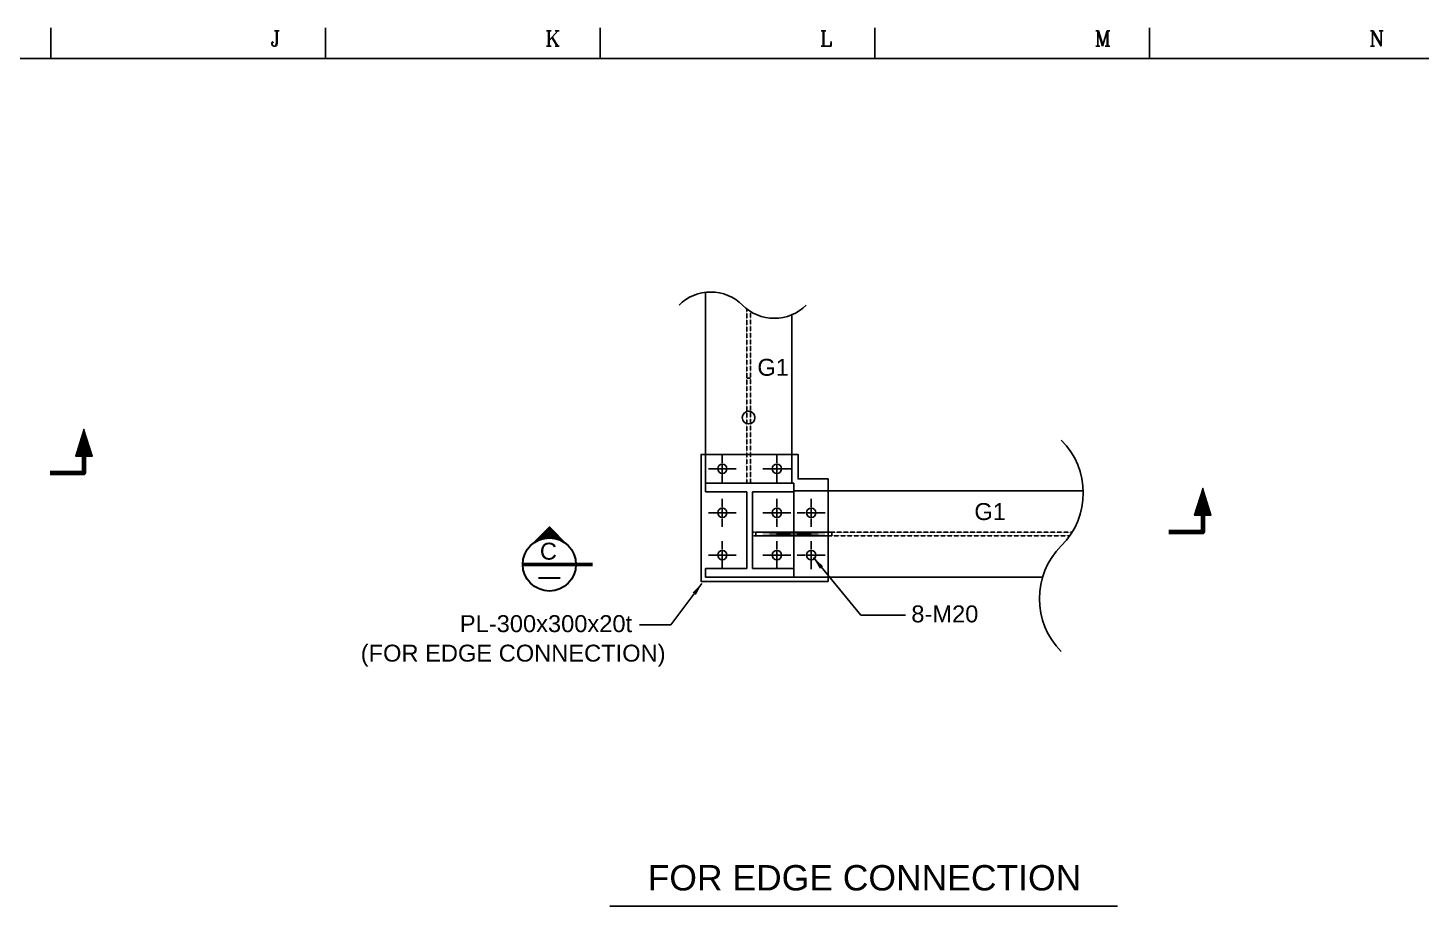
# Model space of a CAD drawing. Header units: millimetres. Extents: x 415966 to 487306, y -108951 to -17325.
# Drawn here: x 446494 to 449786, y -102721 to -100645 of the extents above; entities that cross this region are included whole.
import ezdxf
from ezdxf.enums import TextEntityAlignment as Align

# ---------------------------------------------------------------- set-up
doc = ezdxf.new("R2010")
doc.units = ezdxf.units.MM
doc.header["$LTSCALE"] = 2
for name, pattern in [('CENTER', [2, 1.25, -0.25, 0.25, -0.25]), ('CENTER1', [23.5, 20, -1.25, 1, -1.25]), ('HIDDEN', [0.375, 0.25, -0.125])]:
    doc.linetypes.add(name, pattern=pattern)
for name, color, linetype in [('C_BLOCK', 7, 'Continuous'), ('C_CEN', 1, 'CENTER'), ('C_GIRDER', 2, 'Continuous'), ('C_TEXT_01', 2, 'Continuous'), ('CEN', 1, 'CENTER1'), ('DIM-SCALE', 7, 'Continuous'), ('finish', 1, 'Continuous'), ('TAN-TIT', 30, 'Continuous'), ('TITLE', 7, 'Continuous')]:
    doc.layers.add(name, color=color, linetype=linetype)
doc.styles.add('Arial', font='arial.ttf')
doc.styles.add('COM', font='COMPLEX', dxfattribs={"height": 5})
doc.dimstyles.new('일반도면_0010', dxfattribs={"dimtxt": 40, "dimasz": 30, "dimexe": 10, "dimexo": 50, "dimgap": 15, "dimtad": 1, "dimdec": 0, "dimzin": 0, "dimdsep": 46, "dimtxsty": 'Arial', "dimcen": -50, "dimclrd": 7, "dimclre": 7, "dimclrt": 2, "dimadec": 8, "dimazin": 0, "dimtfac": 1, "dimtdec": 0, "dimtix": 1, "dimtmove": 2, "dimatfit": 3, "dimfxl": 1, "dimtolj": 1, "dimtzin": 0, "dimarcsym": 0})

# ---------------------------------------------------------------- blocks, each defined once
blk = doc.blocks.new('BORDER')
at = {"layer": 'TAN-TIT'}
for p, q in [((12178.41379310051, 16468.00000000038), (12178.41379310051, 16612.20689655095)), ((13476.27586206514, 16468.00000000038), (13476.27586206514, 16612.20689655095)), ((14774.13793103676, 16468.00000000038), (14774.13793103676, 16612.20689655095)), ((16072.0000000014, 16468.00000000038), (16072.0000000014, 16612.20689655095)), ((17369.86206895718, 16468.00000000038), (17369.86206895718, 16612.20689655095)), ((23282.34482758632, 16468.00000000038), (497.6551724136807, 16468.00000000038))]:
    blk.add_line(p, q, dxfattribs=at)
at = {"layer": 'TAN-TIT', "style": 'COM'}
for s, p in [('J', (13216.7034482779, 16525.68275862111)), ('K', (14514.56551724067, 16525.68275862111)), ('L', (15812.4275862053, 16525.68275862111)), ('M', (17110.28965516994, 16525.68275862111)), ('N', (18408.15172413271, 16525.68275862111))]:
    blk.add_text(s, height=72.10344827586206, dxfattribs=at).set_placement(p)
blk = doc.blocks.new('A$C7FD04E7D')
at = {"layer": 'C_GIRDER'}
for p, q in [((0, 222), (209, 222)), ((0, 222), (0, 201.4000000000024)), ((0, 201.3999999999987), (97.99999999994179, 201.3999999999951)), ((97.99999999994179, 201.3999999999987), (97.99999999994179, 20.60000000000582)), ((111.0000000000582, 201.3999999999951), (209, 201.3999999999987)), ((111.0000000000582, 201.3999999999987), (111.0000000000582, 20.60000000000582)), ((209, 222), (209, 201.3999999999987)), ((0, 20.60000000000218), (97.99999999994179, 20.60000000000582)), ((0, 20.60000000000218), (0, 0)), ((0, 0), (209, 0)), ((111.0000000000582, 20.60000000000582), (209, 20.60000000000218)), ((209, 20.60000000000218), (209, 0))]:
    blk.add_line(p, q, dxfattribs=at)
blk = doc.blocks.new('A$C3695130B')
at = {"layer": 'C_TEXT_01'}
blk.add_circle((0, 0), 11, dxfattribs=at)
at = {"layer": 'CEN', "ltscale": 0.5}
for p, q in [((0, -33), (0, 33)), ((33, 0), (-33, 0))]:
    blk.add_line(p, q, dxfattribs=at)
blk = doc.blocks.new('MS')
at = {"layer": 'C_BLOCK', "color": 1, "linetype": 'Continuous', "lineweight": 13}
for p, q in [((-8.665125000000002, 3.562416666666667), (-7, 8.891166666666667)), ((-8.580541666666667, 3.624541666666667), (-7, 8.682041666666667)), ((-7, 8.891166666666667), (-5.334875, 3.562416666666667)), ((-7, 8.682041666666667), (-5.419458333333333, 3.624541666666667)), ((-8.495666666666668, 3.686958333333334), (-7, 8.472916666666666)), ((-8.410791666666666, 3.749083333333333), (-7, 8.263791666666668)), ((-8.326208333333334, 3.8115), (-7, 8.056125000000002)), ((-8.241624999999999, 3.873916666666667), (-7, 7.847291666666667)), ((-8.157041666666668, 3.936041666666667), (-7, 7.638166666666667)), ((-8.072166666666666, 3.998458333333334), (-7, 7.429041666666667)), ((-7.987291666666668, 4.060583333333334), (-7, 7.2205)), ((-7.902416666666666, 4.123), (-7, 7.011083333333334)), ((-7.817833333333334, 4.185416666666667), (-7, 6.80225)), ((-7.732958333333333, 4.247541666666667), (-7, 6.592833333333334)), ((-7.648375000000001, 4.309958333333333), (-7, 6.385166666666668)), ((-7.563791666666666, 4.372083333333333), (-7, 6.176333333333334)), ((-7.478916666666668, 4.434500000000001), (-7, 5.967208333333334)), ((-7, 8.472916666666666), (-5.504333333333333, 3.686958333333334)), ((-7, 8.263791666666668), (-5.589208333333334, 3.749083333333333)), ((-7, 8.056125000000002), (-5.673791666666667, 3.8115)), ((-7, 7.847291666666667), (-5.758375, 3.873916666666667)), ((-7, 7.638166666666667), (-5.842958333333334, 3.936041666666667)), ((-7, 7.429041666666667), (-5.927833333333334, 3.998458333333334)), ((-7, 7.2205), (-6.012708333333333, 4.060583333333334)), ((-7, 7.011083333333334), (-6.097583333333334, 4.123)), ((-7, 6.80225), (-6.182166666666667, 4.185416666666667)), ((-7, 6.592833333333334), (-6.267041666666667, 4.247541666666667)), ((-7, 6.385166666666668), (-6.351625, 4.309958333333333)), ((-7, 6.176333333333334), (-6.436208333333334, 4.372083333333333)), ((-7, 5.967208333333334), (-6.521083333333334, 4.434500000000001)), ((-5.334875, 3.562416666666667), (-8.665125000000002, 3.562416666666667)), ((-5.419458333333333, 3.624541666666667), (-8.580541666666667, 3.624541666666667)), ((-5.504333333333333, 3.686958333333334), (-8.495666666666668, 3.686958333333334)), ((-5.589208333333334, 3.749083333333333), (-8.410791666666666, 3.749083333333333)), ((-5.673791666666667, 3.8115), (-8.326208333333334, 3.8115)), ((-5.758375, 3.873916666666667), (-8.241624999999999, 3.873916666666667)), ((-5.842958333333334, 3.936041666666667), (-8.157041666666668, 3.936041666666667)), ((-5.927833333333334, 3.998458333333334), (-8.072166666666666, 3.998458333333334)), ((-6.012708333333333, 4.060583333333334), (-7.987291666666668, 4.060583333333334)), ((-6.097583333333334, 4.123), (-7.902416666666666, 4.123)), ((-6.182166666666667, 4.185416666666667), (-7.817833333333334, 4.185416666666667)), ((-6.267041666666667, 4.247541666666667), (-7.732958333333333, 4.247541666666667)), ((-6.351625, 4.309958333333333), (-7.648375000000001, 4.309958333333333)), ((-6.436208333333334, 4.372083333333333), (-7.563791666666666, 4.372083333333333)), ((-6.521083333333334, 4.434500000000001), (-7.478916666666668, 4.434500000000001)), ((-7.394333333333334, 4.496916666666667), (-7, 5.758666666666667)), ((-6.605666666666667, 4.496916666666667), (-7.394333333333334, 4.496916666666667)), ((-7.309458333333334, 4.559041666666666), (-7, 5.549250000000001)), ((-6.690541666666667, 4.559041666666666), (-7.309458333333334, 4.559041666666666)), ((-7.224583333333334, 4.621458333333334), (-7, 5.340416666666667)), ((-6.775416666666668, 4.621458333333334), (-7.224583333333334, 4.621458333333334)), ((-7.140000000000001, 4.683583333333334), (-7, 5.131583333333333)), ((-6.86, 4.683583333333334), (-7.140000000000001, 4.683583333333334)), ((-7.055125, 4.746), (-7, 4.922458333333334)), ((-6.944875000000001, 4.746), (-7.055125, 4.746)), ((-7, 5.758666666666667), (-6.605666666666667, 4.496916666666667)), ((-7, 5.549250000000001), (-6.690541666666667, 4.559041666666666)), ((-7, 5.340416666666667), (-6.775416666666668, 4.621458333333334)), ((-7, 5.131583333333333), (-6.86, 4.683583333333334)), ((-7, 4.922458333333334), (-6.944875000000001, 4.746))]:
    blk.add_line(p, q, dxfattribs=at)
at = {"layer": 'C_BLOCK', "color": 3, "linetype": 'Continuous', "lineweight": 70, "flags": 128}
blk.add_lwpolyline([(-7, 3.5), (-7, 0), (0, 0)], dxfattribs=at)
at = {"layer": 'C_BLOCK', "color": 1, "linetype": 'Continuous', "lineweight": 13}
blk.add_3dface([(-8.75, 3.5), (-7, 9.1), (-5.25, 3.5)], dxfattribs=at)

msp = doc.modelspace()

# ---------------------------------------------------------------- linework, layer by layer
msp.add_line((447869.1115048181, -102720.8668986894), (449068.1346973081, -102720.8668986894))
at = {"layer": 'C_BLOCK', "color": 1, "linetype": 'Continuous', "lineweight": 13}
for p, q in [((447726.2295877067, -101824.426982353), (447681.2867305642, -101869.3698394959)), ((447724.9645877071, -101850.4812680673), (447712.5817305641, -101838.0826966388)), ((447726.6303019924, -101850.4812680673), (447713.4067305643, -101837.2576966388)), ((447728.3274448495, -101850.5048394959), (447714.2474448499, -101836.4248394959)), ((447730.0717305643, -101850.5755537816), (447715.0724448496, -101835.5841252102)), ((447731.8788734213, -101850.7248394959), (447715.9053019928, -101834.7591252102)), ((447733.748873421, -101850.9291252102), (447716.7460162789, -101833.9184109245)), ((447735.6817305642, -101851.1884109245), (447717.5710162781, -101833.0934109245)), ((447737.6774448501, -101851.5184109245), (447718.4117305642, -101832.2526966388)), ((447739.7674448499, -101851.9348394959), (447719.2445877073, -101831.411982353)), ((447741.9517305642, -101852.4612680673), (447720.0774448495, -101830.586982353)), ((447744.2617305638, -101853.0976966388), (447720.9181591356, -101829.7541252102)), ((447746.7210162785, -101853.8912680673), (447721.7431591358, -101828.9134109245)), ((447749.3767305641, -101854.8891252102), (447722.5760162785, -101828.0884109245)), ((447752.2838734211, -101856.1305537816), (447723.4088734211, -101827.2476966388)), ((447755.5367305642, -101857.7176966388), (447724.2417305643, -101826.4226966388)), ((447759.4574448499, -101859.9726966388), (447725.0824448499, -101825.5898394959)), ((447765.0517305639, -101863.9012680673), (447725.9074448496, -101824.7491252102)), ((447770.18244485, -101868.3798394959), (447726.2295877067, -101824.426982353)), ((447681.2867305642, -101869.3698394959), (447679.7545877071, -101871.0041252102)), ((447681.7424448496, -101868.9298394959), (447681.7424448496, -101868.9219823531)), ((447682.5831591357, -101868.096982353), (447682.5831591357, -101868.0891252102)), ((447683.4474448496, -101867.2876966388), (447683.4081591358, -101867.2484109245)), ((447684.3117305646, -101866.4941252102), (447684.2410162785, -101866.4234109245)), ((447685.1917305645, -101865.7162680673), (447685.0817305641, -101865.5826966388)), ((447686.1110162782, -101864.9541252102), (447685.9067305643, -101864.7576966388)), ((447687.0145877069, -101864.191982353), (447686.7474448499, -101863.9248394959)), ((447687.9574448499, -101863.4691252102), (447687.5724448496, -101863.0841252102)), ((447688.9003019929, -101862.7541252102), (447688.4053019928, -101862.2591252102)), ((447689.8824448502, -101862.0548394959), (447689.2460162789, -101861.4184109245)), ((447690.8488734215, -101861.3634109245), (447690.0710162781, -101860.5934109245)), ((447691.8545877067, -101860.7112680673), (447690.9117305642, -101859.7605537816)), ((447692.8760162788, -101860.0512680673), (447691.7367305644, -101858.9198394959)), ((447693.9053019928, -101859.4226966388), (447692.5695877071, -101858.0948394959)), ((447694.9503019927, -101858.801982353), (447693.4181591356, -101857.2541252102)), ((447696.0267305644, -101858.2048394959), (447694.2431591358, -101856.4134109245)), ((447697.1110162782, -101857.6234109245), (447695.0760162785, -101855.5884109245)), ((447698.2188734217, -101857.0655537816), (447695.9088734211, -101854.7476966388)), ((447699.3345877072, -101856.5155537816), (447696.7417305643, -101853.9226966388)), ((447700.4817305645, -101855.996982353), (447697.5824448499, -101853.0898394959)), ((447701.6288734213, -101855.4862680673), (447698.4074448496, -101852.2491252102)), ((447702.8153019929, -101854.9912680673), (447699.2403019927, -101851.4241252102)), ((447704.0174448499, -101854.5198394959), (447700.0731591359, -101850.5834109245)), ((447705.2353019929, -101854.0876966388), (447700.9060162785, -101849.7584109245)), ((447706.4767305646, -101853.6476966388), (447701.7467305642, -101848.9255537816)), ((447707.7417305643, -101853.246982353), (447702.5717305643, -101848.0848394959)), ((447709.0224448498, -101852.8698394959), (447703.4045877075, -101847.2598394959)), ((447710.3345877072, -101852.5162680673), (447704.2374448497, -101846.4191252102)), ((447711.6703019924, -101852.1862680673), (447705.0703019928, -101845.5941252102)), ((447713.0217305645, -101851.871982353), (447705.9188734214, -101844.7534109245)), ((447714.41244485, -101851.596982353), (447706.7438734211, -101843.9126966388)), ((447715.8267305642, -101851.3376966388), (447707.5767305642, -101843.0876966388)), ((447717.2645877069, -101851.1176966388), (447708.4174448503, -101842.246982353)), ((447718.7417305643, -101850.9134109245), (447709.2424448496, -101841.4219823531)), ((447720.2345877071, -101850.7484109245), (447710.0831591357, -101840.5891252102)), ((447721.7903019926, -101850.6305537816), (447710.9081591358, -101839.7484109245)), ((447723.3617305644, -101850.5441252102), (447711.7410162785, -101838.9234109245))]:
    msp.add_line(p, q, dxfattribs=at)
at = {"layer": 'C_BLOCK', "color": 3, "linetype": 'Continuous', "lineweight": 53}
msp.add_line((447828.3724448499, -101913.3226966388), (447663.3724448499, -101913.3226966388), dxfattribs=at)
at = {"layer": 'C_BLOCK', "color": 2, "linetype": 'Continuous', "lineweight": 30}
msp.add_line((447700.5179210724, -101944.7447204336), (447751.9464925006, -101944.7447204336), dxfattribs=at)
msp.add_circle((447726.2322067861, -101913.3200775865), 62.85714285085716, dxfattribs=at)
at = {"layer": 'C_BLOCK', "color": 1, "linetype": 'Continuous', "lineweight": 13}
msp.add_arc((447726.2322067861, -101913.3200775865), 62.85714285085716, 44.43655277563438, 137.6888916674748, dxfattribs=at)
at = {"layer": 'C_CEN', "linetype": 'Continuous'}
msp.add_lwpolyline([(448032.5609220017, -101300.6754406277, -0.4142135623806978), (448182.560922001, -101300.6754406259, 0.4142135623806979), (448332.5609220029, -101300.6754406259)], format="xyb", dxfattribs=at)
for centre, start, end in [((448810.682986913, -101744.4095424487), 315.0000000005883, 44.99999999941166), ((449060.682986913, -101994.4095424487), 135.0000000005883, 224.9999999994117)]:
    msp.add_arc(centre, 176.7766952966369, start, end, dxfattribs=at)
at = {"layer": 'C_GIRDER', "linetype": 'HIDDEN'}
for p, q in [((448192.5844428928, -101309.5089492173), (448192.5844428928, -101721.3226966387)), ((448201.0844428928, -101315.4552117751), (448201.0844428928, -101721.3226966387)), ((448961.2271327837, -101837.0726966366), (448205.8344428942, -101837.0726966364)), ((448955.6520051023, -101845.5726966366), (448205.8344428942, -101845.5726966364))]:
    msp.add_line(p, q, dxfattribs=at)
at = {"layer": 'C_GIRDER'}
for p, q in [((448192.5844428927, -101472.851507874), (448201.0844428928, -101472.8515078741)), ((448303.8344428942, -101739.3226966388), (448303.8344428942, -101943.3226966388)), ((448303.8344428942, -101739.3226966388), (448303.8344428942, -101943.3226966388))]:
    msp.add_line(p, q, dxfattribs=at)
for points in [[(448298.8344428951, -101323.3816148078), (448298.8344428951, -101721.322696638), (448094.8344428951, -101721.3226966394), (448094.8344428951, -101270.3756935729)], [(448891.4490240534, -101943.3226966388), (448303.8344428942, -101943.3226966388), (448303.8344428928, -101739.3226966388), (448987.3864786717, -101739.3226966388)]]:
    msp.add_lwpolyline(points, dxfattribs=at)
at = {"layer": 'C_GIRDER', "color": 6}
msp.add_lwpolyline([(448384.8344428928, -101711.322696638), (448313.8344428942, -101711.322696638), (448313.8344428942, -101653.3226966388), (448084.8344428928, -101653.3226966388), (448084.8344428928, -101953.3226966388), (448384.8344428928, -101953.3226966388), (448384.8344428928, -101711.322696638)], dxfattribs=at)
at = {"layer": 'C_GIRDER'}
msp.add_circle((448196.8344428953, -101566.3226966388), 15, dxfattribs=at)
at = {"layer": 'finish'}
for p, q in [((448213.8344428781, -101837.0726966364), (448393.8344428781, -101845.5726966365)), ((448213.8344428781, -101845.5726966365), (448393.8344428781, -101837.0726966364))]:
    msp.add_line(p, q, dxfattribs=at)
msp.add_lwpolyline([(448213.8344428781, -101845.5726966365), (448213.8344428781, -101837.0726966364), (448393.8344428781, -101837.0726966364), (448393.8344428781, -101845.5726966365)], close=True, dxfattribs=at)

# ---------------------------------------------------------------- block references
at = {"xscale": 0.5, "yscale": 0.5, "zscale": 0.5}
msp.add_blockref('BORDER', (440459.3015940094, -108951.4534913845), dxfattribs=at)
at = {"layer": 'C_BLOCK', "color": 7, "linetype": 'Continuous', "lineweight": 0, "xscale": -11.42857142857143, "yscale": 11.42857142857143, "zscale": 11.42857142857143}
for p in [(446546.6704101412, -101697.6707539317), (449189.7940130552, -101836.8807497272)]:
    msp.add_blockref('MS', p, dxfattribs=at)
at = {"layer": 'C_GIRDER', "xscale": -1}
for name, p in [('A$C3695130B', (448134.8344428932, -101687.3226966388)), ('A$C7FD04E7D', (448303.8344428942, -101943.322696638))]:
    msp.add_blockref(name, p, dxfattribs=at)
at = {"layer": 'C_GIRDER'}
for p in [(448263.834442896, -101687.3226966388), (448134.8344428925, -101891.3226966387), (448263.8344428953, -101891.3226966387), (448344.8344428953, -101891.3226966387)]:
    msp.add_blockref('A$C3695130B', p, dxfattribs=at)
at = {"layer": 'C_GIRDER', "xscale": -1, "rotation": 180}
for p in [(448134.8344428925, -101791.3226966373), (448263.8344428953, -101791.3226966373), (448344.8344428953, -101791.3226966373)]:
    msp.add_blockref('A$C3695130B', p, dxfattribs=at)

# ---------------------------------------------------------------- texts
at = {"layer": 'C_BLOCK', "color": 2, "linetype": 'Continuous', "lineweight": 30, "style": 'Arial'}
msp.add_text('C', height=39.99993600000001, dxfattribs=at).set_placement((447723.9786757622, -101882.0455381534), align=Align.MIDDLE_CENTER)
at = {"layer": 'C_TEXT_01', "style": 'Arial'}
for s, p in [('G1', (448217.5902652686, -101467.5277149207)), ('G1', (448730.1483271959, -101808.4397554625)), ('PL-300x300x20t', (447514.8297723325, -102073.2990329328)), ('8-M20', (448581.3100742766, -102050.2777125451)), ('(FOR EDGE CONNECTION)', (447280.5927843418, -102142.9760689413))]:
    msp.add_text(s, height=40, dxfattribs=at).set_placement(p)
at = {"layer": 'TITLE', "color": 3, "ltscale": 10, "style": 'Arial'}
msp.add_text('FOR EDGE CONNECTION', height=60, dxfattribs=at).set_placement((448470.6381917677, -102683.7885106851), align=Align.CENTER)

# ---------------------------------------------------------------- leaders
at = {"layer": 'DIM-SCALE'}
for points in [[(448349.9087348805, -101897.2060952615), (448462.14648327, -102033.3260949259), (448567.5676537193, -102033.3260949259)], [(448086.3795780612, -101958.4770682376), (448013.5669598978, -102056.3474153136), (447939.4589596018, -102056.3474153136)]]:
    msp.add_leader(points, dimstyle='일반도면_0010', dxfattribs=at)

doc.saveas('drawing.dxf')
